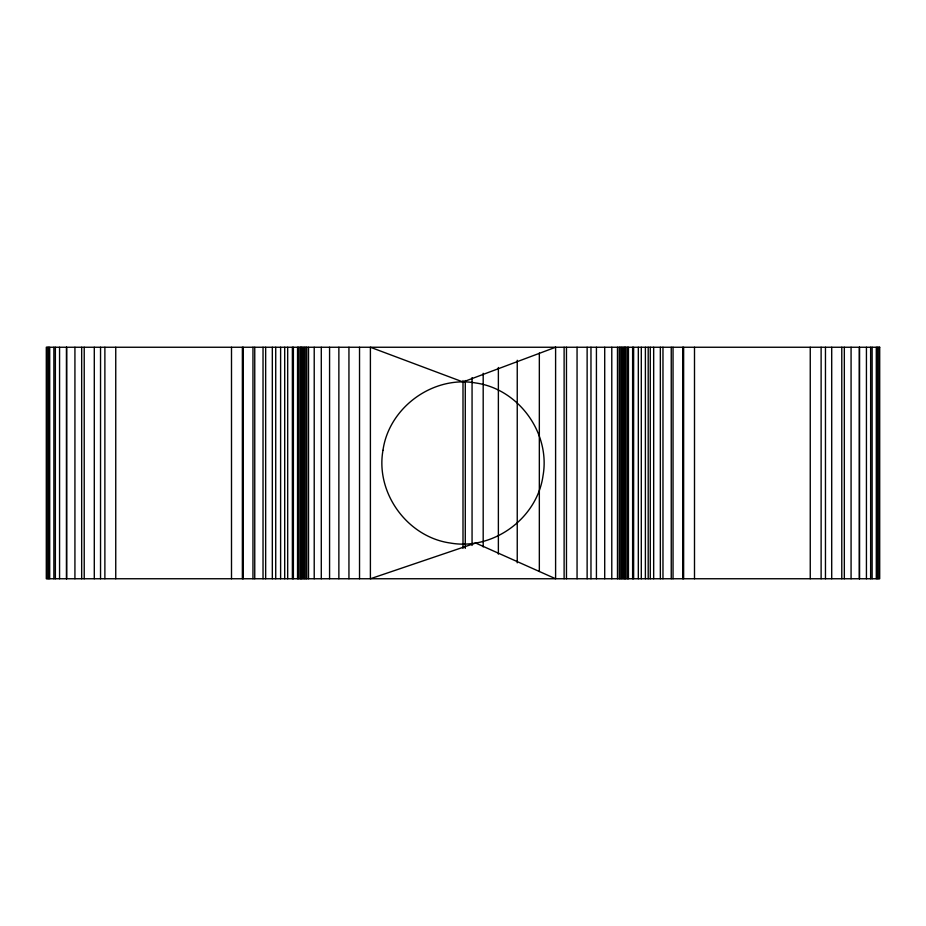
<?xml version="1.0" encoding="UTF-8"?>
<svg xmlns="http://www.w3.org/2000/svg" width="926" height="926" viewBox="0 0 926 926"><rect width="100%" height="100%" fill="white"/><g stroke="black" fill="none" stroke-linecap="round" stroke-linejoin="round"><path stroke-width="1.39" d="M878.843 347.25L878.843 578.75M877.42 347.25L877.42 578.75M876.297 347.25L876.297 578.75M872.13 347.25L872.13 578.75M870.637 347.25L870.637 578.75M866.435 347.25L866.435 578.75M859.513 347.25L859.513 578.75M859.363 347.25L859.363 578.75M851.075 347.25L851.075 578.75M844.327 347.25L844.327 578.75M841.78 347.25L841.78 578.75M831.71 347.25L831.71 578.75M825.46 347.25L825.46 578.75M821.119 347.25L821.119 578.75M810.25 347.25L810.25 578.75M694.5 347.25L694.5 578.75M683.631 347.25L683.631 578.75M682.728 347.25L682.728 578.75M673.04 347.25L673.04 578.75M671.246 347.25L671.246 578.75M662.97 347.25L662.97 578.75M660.342 347.25L660.342 578.75M653.675 347.25L653.675 578.75M650.272 347.25L650.272 578.75M648.2 347.25L648.2 578.75M645.387 347.25L645.387 578.75M641.301 347.25L641.301 578.75M638.315 347.25L638.315 578.75M633.627 347.25L633.627 578.75M632.62 347.25L632.62 578.75M628.453 347.25L628.453 578.75M627.458 347.25L627.458 578.75M625.907 347.25L625.907 578.75M625.05 347.25L625.05 578.75M624.193 347.25L624.193 578.75M622.943 347.25L622.943 578.75M621.647 347.25L621.647 578.75M620.188 347.25L620.188 578.75M619.228 347.25L619.262 578.75M617.48 347.25L617.48 578.75M611.785 347.25L611.785 578.75M604.713 347.25L604.713 578.75M596.425 347.25L596.425 578.75M590.973 347.25L590.973 578.75M587.13 347.25L587.13 578.75M577.06 347.25L577.06 578.75M566.469 347.25L566.469 578.75M564.119 347.25L564.119 578.75M539.337 353.037L539.337 571.516M517.24 360.272L517.24 562.834M498.373 367.506L498.373 554.153M483.187 373.294L483.187 546.919M472.063 377.634L472.063 545.472M465.28 380.528L465.28 548.366M463 380.528L463 548.366M359.531 347.25L359.531 578.75M348.94 347.25L348.94 578.75M338.87 347.25L338.87 578.75M329.575 347.25L329.575 578.75M321.287 347.25L321.287 578.75M314.215 347.25L314.215 578.75M308.52 347.25L308.52 578.75M306.738 347.25L306.738 578.75M305.811 347.25L305.811 578.75M304.353 347.25L304.353 578.75M303.057 347.25L303.057 578.75M301.807 347.25L301.807 578.75M300.95 347.25L300.95 578.75M300.093 347.25L300.093 578.75M298.542 347.25L298.542 578.75M297.547 347.25L297.547 578.75M293.38 347.25L293.38 578.75M292.373 347.25L292.373 578.75M287.685 347.25L287.685 578.75M284.699 347.25L284.699 578.75M280.613 347.25L280.613 578.75M275.728 347.25L275.728 578.75M272.325 347.25L272.325 578.75M265.658 347.25L265.658 578.75M263.03 347.25L263.03 578.75M254.754 347.25L254.754 578.75M252.96 347.25L252.96 578.75M243.272 347.25L243.272 578.75M242.369 347.25L242.369 578.75M231.5 347.25L231.5 578.75M115.75 347.25L115.75 578.75M104.881 347.25L104.881 578.75M100.54 347.25L100.54 578.75M94.29 347.25L94.29 578.75M84.22 347.25L84.22 578.75M81.673 347.25L81.673 578.75M74.925 347.25L74.925 578.75M66.637 347.25L66.637 578.75M66.487 347.25L66.487 578.75M59.565 347.25L59.565 578.75M55.363 347.25L55.363 578.75M53.87 347.25L53.87 578.75M49.703 347.25L49.703 578.75M48.58 347.25L48.58 578.75M47.157 347.25L47.157 578.75M382.97 450.325C375.389 492.979 407.417 537.057 450.325 543.03C492.979 550.611 537.057 518.583 543.03 475.675C550.611 433.021 518.583 388.943 475.675 382.97C433.021 375.389 388.943 407.417 382.97 450.325M555.6 347.25L463 381.975L370.4 347.25L370.4 578.75L475.675 543.03L555.6 578.75L555.6 347.25M879.7 347.25L46.3 347.25L46.3 578.75L879.7 578.75L879.7 347.25"/></g></svg>
